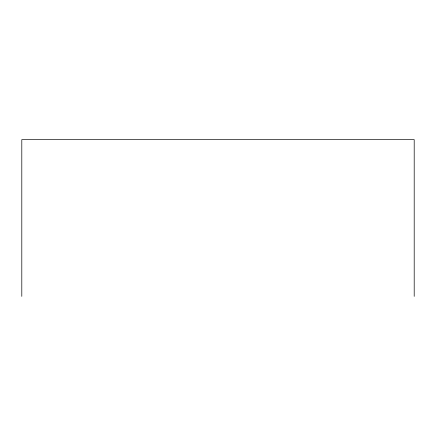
<?xml version="1.0" encoding="UTF-8"?>
<svg xmlns="http://www.w3.org/2000/svg" width="436" height="436" viewBox="0 0 436 436"><rect width="100%" height="100%" fill="white"/><g stroke="black" fill="none" stroke-linecap="round" stroke-linejoin="round"><path stroke-width="0.65" d="M414.2 296.382L414.2 139.618L21.8 139.618L21.8 296.382"/></g></svg>
